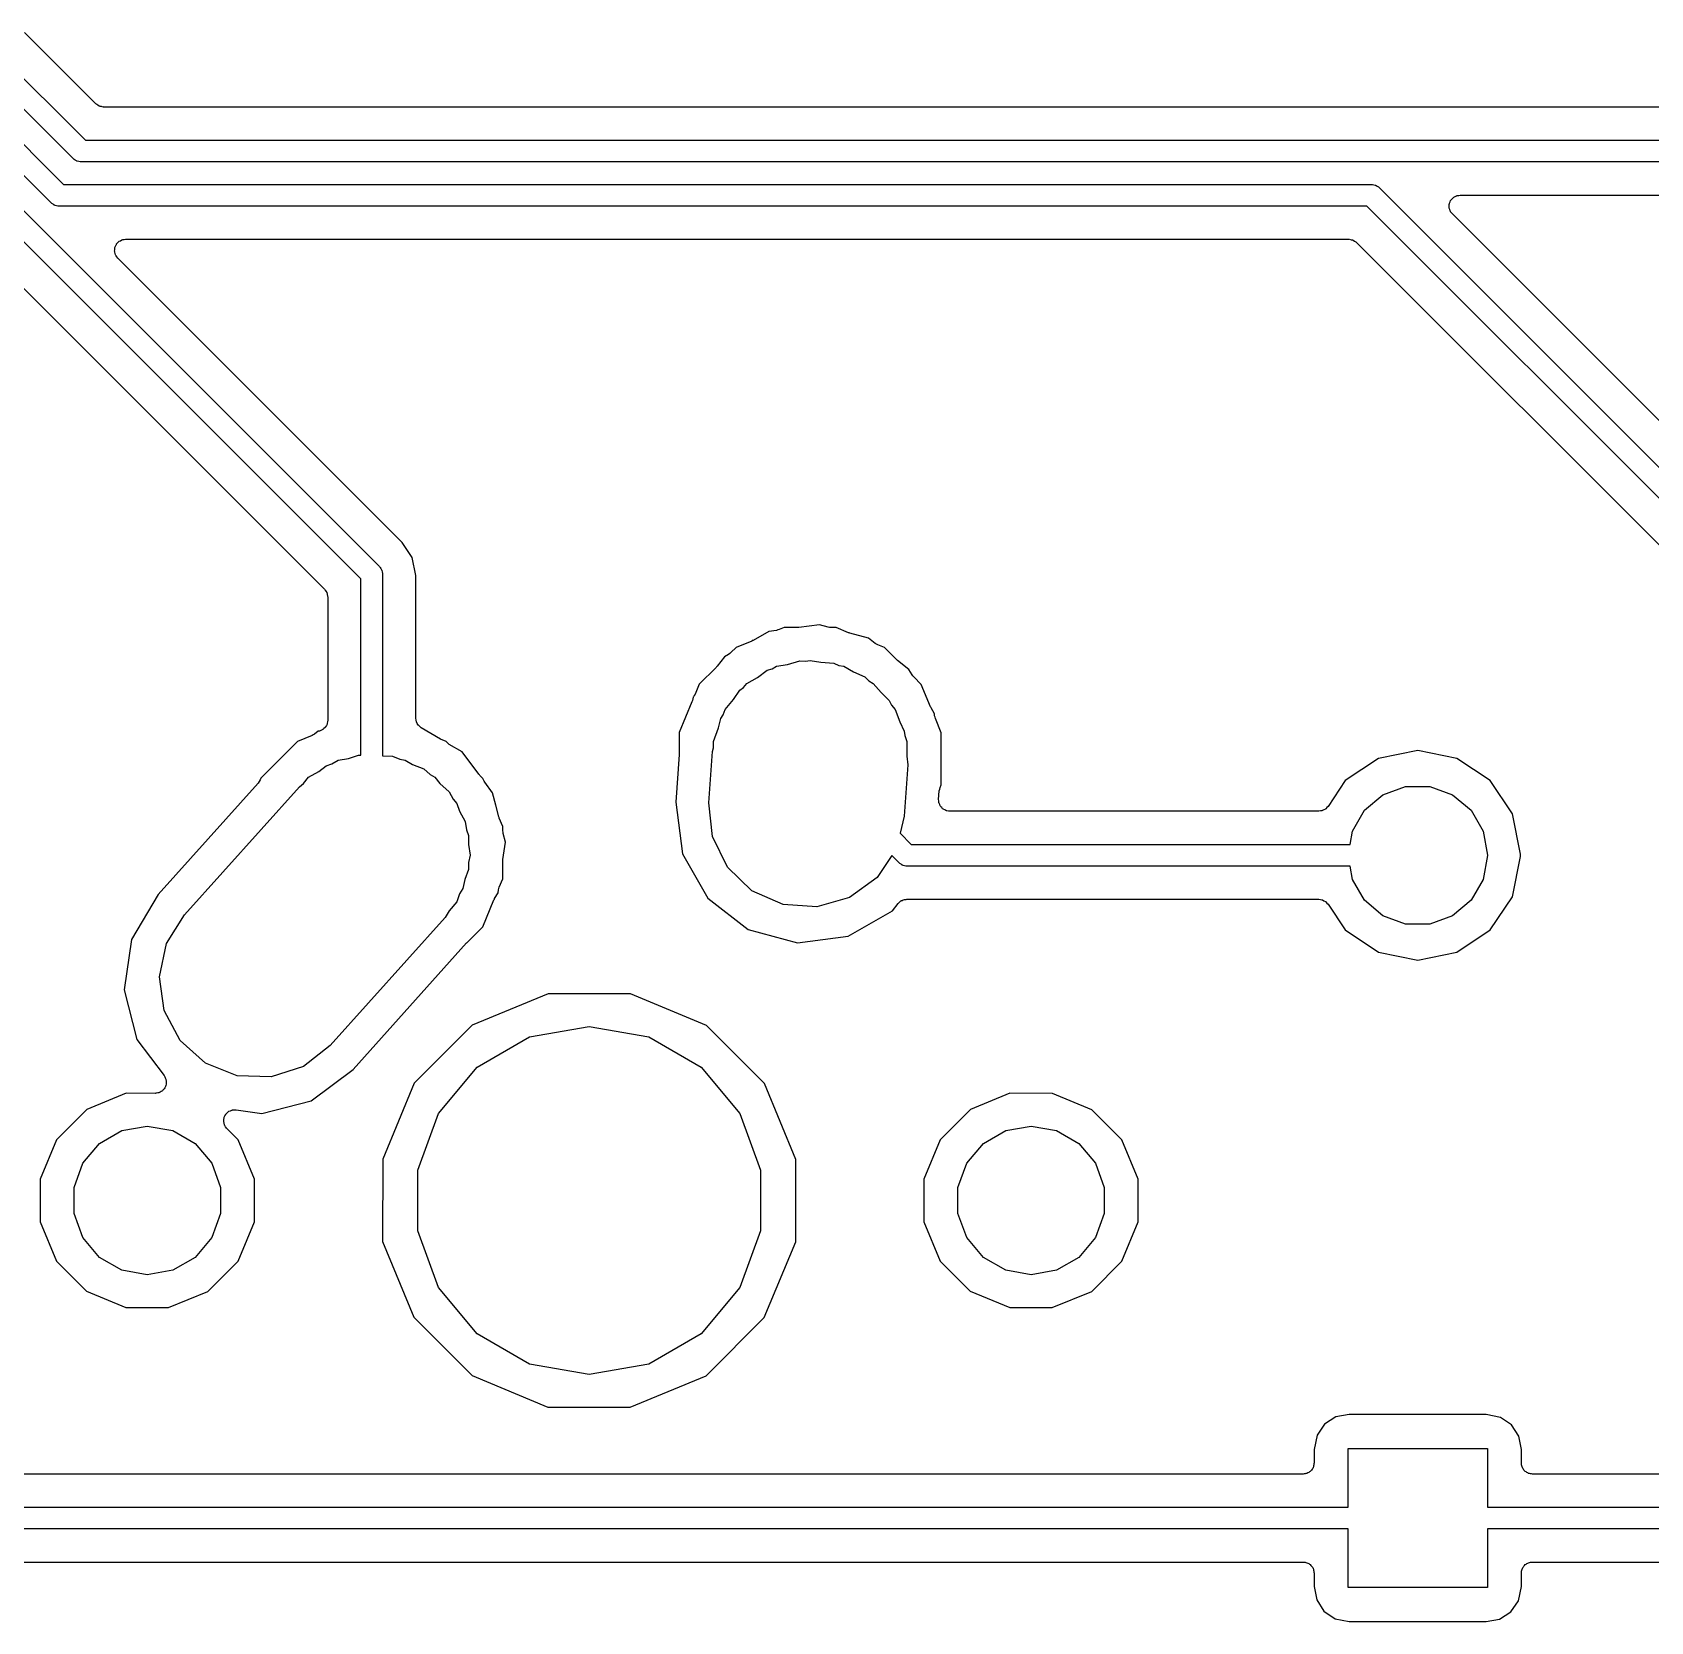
# Model space of a CAD drawing. Extents: x 29 to 257, y -104 to -29.
# Drawn here: x 203.15 to 221.75, y -61.99 to -43.72 of the extents above; entities that cross this region are included whole.
import ezdxf

# ---------------------------------------------------------------- set-up
doc = ezdxf.new("R2010")
doc.units = 0
doc.header["$MEASUREMENT"] = 0
doc.layers.add('BLACK', color=7, linetype='CONTINUOUS')

msp = doc.modelspace()

# ---------------------------------------------------------------- linework, layer by layer
at = {"layer": 'Black'}
for p, q in [((203.88, -44.5418), (203.059, -43.72)), ((202.78, -43.9806), (203.76, -44.96)), ((203.62, -45.1734), (202.64, -44.194)), ((202.526, -44.4886), (203.506, -45.468)), ((203.885, -44.545), (203.88, -44.5418)), ((203.889, -44.5493), (203.885, -44.545)), ((203.903, -44.5576), (203.889, -44.5493)), ((203.917, -44.5671), (203.903, -44.5576)), ((203.922, -44.5685), (203.917, -44.5671)), ((203.927, -44.5713), (203.922, -44.5685)), ((203.943, -44.5742), (203.927, -44.5713)), ((203.959, -44.5785), (203.943, -44.5742)), ((203.965, -44.578), (203.959, -44.5785)), ((203.97, -44.579), (203.965, -44.578)), ((237.072, -44.579), (203.97, -44.579)), ((203.366, -45.6814), (202.386, -44.702)), ((202.272, -44.9966), (207.138, -49.8626)), ((203.76, -44.96), (237.085, -44.96)), ((203.624, -45.1765), (203.62, -45.1734)), ((203.628, -45.1808), (203.624, -45.1765)), ((203.642, -45.1889), (203.628, -45.1808)), ((203.655, -45.1983), (203.642, -45.1889)), ((203.66, -45.1997), (203.655, -45.1983)), ((203.665, -45.2025), (203.66, -45.1997)), ((203.681, -45.2053), (203.665, -45.2025)), ((203.697, -45.2095), (203.681, -45.2053)), ((206.925, -50.0028), (202.132, -45.21)), ((203.703, -45.209), (203.697, -45.2095)), ((203.708, -45.21), (203.703, -45.209)), ((237.033, -45.21), (203.708, -45.21)), ((203.506, -45.468), (218.543, -45.468)), ((218.543, -45.468), (218.548, -45.469)), ((218.548, -45.469), (218.554, -45.4685)), ((218.554, -45.4685), (218.57, -45.4727)), ((218.57, -45.4727), (218.586, -45.4755)), ((218.586, -45.4755), (218.591, -45.4783)), ((218.591, -45.4783), (218.596, -45.4797)), ((218.596, -45.4797), (218.609, -45.4891)), ((218.609, -45.4891), (218.623, -45.4972)), ((218.623, -45.4972), (218.627, -45.5015)), ((218.627, -45.5015), (218.631, -45.5046)), ((218.631, -45.5046), (225.398, -52.2712)), ((202.012, -45.6282), (206.507, -50.1234)), ((203.37, -45.6845), (203.366, -45.6814)), ((203.374, -45.6888), (203.37, -45.6845)), ((203.388, -45.6969), (203.374, -45.6888)), ((203.401, -45.7063), (203.388, -45.6969)), ((203.406, -45.7077), (203.401, -45.7063)), ((203.411, -45.7105), (203.406, -45.7077)), ((203.427, -45.7133), (203.411, -45.7105)), ((203.443, -45.7175), (203.427, -45.7133)), ((203.449, -45.717), (203.443, -45.7175)), ((203.454, -45.718), (203.449, -45.717)), ((218.491, -45.718), (203.454, -45.718)), ((225.22, -52.4465), (218.491, -45.718)), ((219.437, -45.7291), (219.438, -45.7125)), ((219.438, -45.7345), (219.437, -45.7291)), ((219.438, -45.6959), (219.44, -45.6907)), ((219.438, -45.7125), (219.438, -45.6959)), ((219.438, -45.7401), (219.438, -45.7345)), ((219.444, -45.7556), (219.438, -45.7401)), ((219.44, -45.6907), (219.441, -45.6851)), ((219.441, -45.6851), (219.448, -45.6701)), ((219.448, -45.7717), (219.444, -45.7556)), ((219.448, -45.6701), (219.453, -45.6545)), ((219.453, -45.6545), (219.457, -45.6502)), ((219.457, -45.6502), (219.459, -45.6452)), ((219.459, -45.6452), (219.471, -45.6334)), ((219.471, -45.6334), (219.482, -45.6207)), ((219.482, -45.6207), (219.486, -45.6179)), ((219.486, -45.6179), (219.49, -45.614)), ((219.49, -45.614), (219.505, -45.607)), ((219.505, -45.607), (219.52, -45.5987)), ((219.52, -45.5987), (219.525, -45.5977)), ((219.525, -45.5977), (219.53, -45.5953)), ((219.53, -45.5953), (219.547, -45.5939)), ((219.547, -45.5939), (219.563, -45.591)), ((219.563, -45.591), (236.823, -45.591)), ((219.451, -45.7762), (219.448, -45.7717)), ((219.453, -45.7815), (219.451, -45.7762)), ((219.464, -45.7942), (219.453, -45.7815)), ((219.473, -45.8078), (219.464, -45.7942)), ((225.383, -51.7176), (219.473, -45.8078)), ((204.128, -46.1414), (204.139, -46.1287)), ((204.139, -46.1287), (204.143, -46.1259)), ((204.143, -46.1259), (204.147, -46.122)), ((204.147, -46.122), (204.162, -46.115)), ((204.162, -46.115), (204.177, -46.1067)), ((204.177, -46.1067), (204.182, -46.1057)), ((204.182, -46.1057), (204.187, -46.1033)), ((204.187, -46.1033), (204.204, -46.1019)), ((204.204, -46.1019), (204.22, -46.099)), ((204.22, -46.099), (218.281, -46.099)), ((218.281, -46.099), (218.286, -46.1)), ((218.286, -46.1), (218.292, -46.0995)), ((218.292, -46.0995), (218.308, -46.1038)), ((218.308, -46.1038), (218.324, -46.1067)), ((218.324, -46.1067), (218.329, -46.1095)), ((218.329, -46.1095), (218.334, -46.1109)), ((218.334, -46.1109), (218.348, -46.1204)), ((218.348, -46.1204), (218.362, -46.1287)), ((218.362, -46.1287), (218.366, -46.133)), ((218.366, -46.133), (218.371, -46.1362)), ((218.371, -46.1362), (224.61, -52.3756)), ((204.094, -46.2371), (204.095, -46.2205)), ((204.095, -46.2425), (204.094, -46.2371)), ((204.095, -46.2039), (204.097, -46.1987)), ((204.095, -46.2205), (204.095, -46.2039)), ((204.095, -46.2481), (204.095, -46.2425)), ((204.101, -46.2636), (204.095, -46.2481)), ((204.097, -46.1987), (204.098, -46.1931)), ((204.098, -46.1931), (204.105, -46.1781)), ((204.105, -46.2797), (204.101, -46.2636)), ((204.105, -46.1781), (204.11, -46.1625)), ((204.108, -46.2842), (204.105, -46.2797)), ((204.11, -46.2895), (204.108, -46.2842)), ((204.11, -46.1625), (204.114, -46.1582)), ((204.121, -46.3022), (204.11, -46.2895)), ((204.114, -46.1582), (204.116, -46.1532)), ((204.116, -46.1532), (204.128, -46.1414)), ((204.13, -46.3158), (204.121, -46.3022)), ((207.399, -49.5844), (204.13, -46.3158)), ((207.515, -49.7583), (207.399, -49.5844)), ((207.556, -49.9635), (207.515, -49.7583)), ((206.925, -52.0312), (206.925, -50.0028)), ((207.138, -49.8626), (207.142, -49.8671)), ((207.142, -49.8671), (207.146, -49.8707)), ((207.146, -49.8707), (207.154, -49.8848)), ((207.154, -49.8848), (207.163, -49.8982)), ((207.163, -49.8982), (207.165, -49.9035)), ((207.165, -49.9035), (207.167, -49.9082)), ((207.167, -49.9082), (207.17, -49.9243)), ((207.17, -49.9243), (207.175, -49.9401)), ((207.175, -49.9401), (207.174, -49.9456)), ((207.174, -49.9456), (207.175, -49.951)), ((207.175, -49.951), (207.175, -52.0395)), ((207.556, -51.605), (207.556, -49.9635)), ((206.507, -50.1234), (206.51, -50.128)), ((206.51, -50.128), (206.514, -50.1316)), ((206.514, -50.1316), (206.523, -50.1459)), ((206.523, -50.1459), (206.532, -50.1595)), ((206.532, -50.1595), (206.534, -50.1649)), ((206.534, -50.1649), (206.536, -50.1698)), ((206.536, -50.1698), (206.539, -50.1861)), ((206.539, -50.1861), (206.544, -50.2021)), ((206.544, -50.2021), (206.543, -50.2077)), ((206.543, -50.2077), (206.544, -50.2132)), ((206.544, -50.2132), (206.544, -51.6294)), ((211.703, -50.5957), (211.614, -50.607)), ((211.719, -50.5907), (211.703, -50.5957)), ((211.735, -50.5871), (211.719, -50.5907)), ((211.792, -50.5637), (211.735, -50.5871)), ((211.943, -50.5639), (211.792, -50.5637)), ((211.951, -50.5625), (211.943, -50.5639)), ((211.959, -50.5628), (211.951, -50.5625)), ((212.196, -50.5325), (211.959, -50.5628)), ((212.297, -50.5598), (212.196, -50.5325)), ((212.313, -50.5613), (212.297, -50.5598)), ((212.33, -50.5642), (212.313, -50.5613)), ((212.391, -50.5643), (212.33, -50.5642)), ((212.53, -50.6222), (212.391, -50.5643)), ((211.418, -50.7181), (211.238, -50.7925)), ((211.425, -50.7137), (211.418, -50.7181)), ((211.433, -50.7109), (211.425, -50.7137)), ((211.614, -50.607), (211.433, -50.7109)), ((212.538, -50.6239), (212.53, -50.6222)), ((212.546, -50.6274), (212.538, -50.6239)), ((212.762, -50.6862), (212.546, -50.6274)), ((212.839, -50.7455), (212.762, -50.6862)), ((212.854, -50.7533), (212.839, -50.7455)), ((212.868, -50.7623), (212.854, -50.7533)), ((212.944, -50.794), (212.868, -50.7623)), ((211.105, -50.8986), (211.02, -51.0085)), ((211.153, -50.8712), (211.105, -50.8986)), ((211.166, -50.8605), (211.153, -50.8712)), ((211.18, -50.8509), (211.166, -50.8605)), ((211.238, -50.7925), (211.18, -50.8509)), ((211.831, -50.9864), (211.972, -50.9459)), ((211.972, -50.9459), (212.036, -50.9503)), ((212.036, -50.9503), (212.09, -50.9407)), ((212.09, -50.9407), (212.214, -50.9626)), ((212.214, -50.9626), (212.361, -50.9728)), ((212.361, -50.9728), (212.421, -50.999)), ((213.082, -50.932), (212.944, -50.794)), ((213.089, -50.9367), (213.082, -50.932)), ((213.094, -50.9427), (213.089, -50.9367)), ((213.226, -51.0449), (213.094, -50.9427)), ((211.009, -51.0207), (210.814, -51.2158)), ((211.014, -51.014), (211.009, -51.0207)), ((211.02, -51.0085), (211.014, -51.014)), ((211.364, -51.2049), (211.484, -51.1358)), ((211.484, -51.1358), (211.596, -51.0539)), ((211.596, -51.0539), (211.655, -51.0371)), ((211.655, -51.0371), (211.704, -51.0088)), ((211.704, -51.0088), (211.831, -50.9864)), ((212.421, -50.999), (212.476, -51.0088)), ((212.476, -51.0088), (212.588, -51.0734)), ((212.588, -51.0734), (212.719, -51.1313)), ((212.719, -51.1313), (212.764, -51.1747)), ((213.261, -51.1048), (213.226, -51.0449)), ((213.271, -51.1177), (213.261, -51.1048)), ((213.281, -51.1314), (213.271, -51.1177)), ((213.367, -51.218), (213.281, -51.1314)), ((210.758, -51.343), (210.75, -51.3578)), ((210.767, -51.3289), (210.758, -51.343)), ((210.814, -51.2158), (210.767, -51.3289)), ((211.21, -51.3891), (211.28, -51.2839)), ((211.28, -51.2839), (211.325, -51.2512)), ((211.325, -51.2512), (211.364, -51.2049)), ((212.764, -51.1747), (212.816, -51.2049)), ((212.816, -51.2049), (212.905, -51.3107)), ((212.905, -51.3107), (213, -51.4025)), ((213.473, -51.4733), (213.367, -51.218)), ((210.731, -51.4161), (210.584, -51.7691)), ((210.733, -51.4081), (210.731, -51.4161)), ((210.736, -51.4007), (210.733, -51.4081)), ((210.746, -51.3628), (210.736, -51.4007)), ((210.75, -51.3578), (210.746, -51.3628)), ((211.089, -51.5678), (211.112, -51.5054)), ((211.112, -51.5054), (211.21, -51.3891)), ((213, -51.4025), (213.025, -51.4545)), ((213.025, -51.4545), (213.068, -51.5054)), ((213.068, -51.5054), (213.12, -51.648)), ((213.477, -51.4802), (213.473, -51.4733)), ((213.48, -51.4879), (213.477, -51.4802)), ((213.518, -51.554), (213.48, -51.4879)), ((206.514, -51.711), (206.501, -51.7221)), ((206.517, -51.7068), (206.514, -51.711)), ((206.52, -51.7034), (206.517, -51.7068)), ((206.528, -51.6878), (206.52, -51.7034)), ((206.536, -51.6728), (206.528, -51.6878)), ((206.537, -51.668), (206.536, -51.6728)), ((206.539, -51.6636), (206.537, -51.668)), ((206.541, -51.6464), (206.539, -51.6636)), ((206.544, -51.6294), (206.541, -51.6464)), ((207.56, -51.626), (207.556, -51.605)), ((207.563, -51.6471), (207.56, -51.626)), ((207.564, -51.6477), (207.563, -51.6471)), ((207.564, -51.6484), (207.564, -51.6477)), ((207.574, -51.667), (207.564, -51.6484)), ((207.585, -51.6855), (207.574, -51.667)), ((207.585, -51.686), (207.585, -51.6855)), ((207.586, -51.6866), (207.585, -51.686)), ((207.602, -51.7004), (207.586, -51.6866)), ((207.618, -51.7143), (207.602, -51.7004)), ((207.842, -51.8467), (207.618, -51.7143)), ((210.978, -51.8739), (211.035, -51.7156)), ((211.035, -51.7156), (211.062, -51.608)), ((211.062, -51.608), (211.089, -51.5678)), ((213.12, -51.648), (213.171, -51.7535)), ((213.521, -51.5782), (213.518, -51.554)), ((213.526, -51.5942), (213.521, -51.5782)), ((213.53, -51.6105), (213.526, -51.5942)), ((213.596, -51.7718), (213.53, -51.6105)), ((206.198, -51.8725), (205.96, -52.1097)), ((206.364, -51.8041), (206.198, -51.8725)), ((206.377, -51.7955), (206.364, -51.8041)), ((206.391, -51.7883), (206.377, -51.7955)), ((206.435, -51.756), (206.391, -51.7883)), ((206.448, -51.7524), (206.435, -51.756)), ((206.464, -51.7453), (206.448, -51.7524)), ((206.48, -51.7394), (206.464, -51.7453)), ((206.484, -51.7362), (206.48, -51.7394)), ((206.489, -51.7342), (206.484, -51.7362)), ((206.501, -51.7221), (206.489, -51.7342)), ((207.85, -51.8499), (207.842, -51.8467)), ((207.858, -51.8548), (207.85, -51.8499)), ((207.904, -51.874), (207.858, -51.8548)), ((207.917, -51.8864), (207.904, -51.874)), ((207.93, -51.8956), (207.917, -51.8864)), ((207.942, -51.9059), (207.93, -51.8956)), ((210.584, -51.7691), (210.584, -52.0132)), ((210.978, -51.9476), (210.978, -51.8739)), ((213.171, -51.7535), (213.177, -51.8046)), ((213.177, -51.8046), (213.202, -51.8739)), ((213.202, -51.8739), (213.202, -52.0424)), ((213.596, -52.3709), (213.596, -51.7718)), ((206.593, -52.1294), (206.664, -52.0888)), ((206.664, -52.0888), (206.781, -52.0682)), ((206.781, -52.0682), (206.897, -52.0302)), ((206.897, -52.0302), (206.925, -52.0312)), ((207.175, -52.0395), (207.287, -52.0432)), ((207.287, -52.0432), (207.373, -52.0777)), ((207.373, -52.0777), (207.436, -52.0888)), ((207.436, -52.0888), (207.517, -52.1357)), ((208.088, -51.9928), (207.942, -51.9059)), ((208.28, -52.249), (208.088, -51.9928)), ((210.584, -52.0218), (210.546, -52.5715)), ((210.584, -52.0132), (210.583, -52.0174)), ((210.583, -52.0174), (210.584, -52.0218)), ((210.927, -52.578), (210.968, -51.9872)), ((210.968, -51.9872), (210.978, -51.9476)), ((213.202, -52.0424), (213.213, -52.142)), ((218.624, -52.0668), (218.242, -52.3223)), ((219.075, -51.9771), (218.624, -52.0668)), ((219.526, -52.0668), (219.075, -51.9771)), ((219.908, -52.3223), (219.526, -52.0668)), ((205.954, -52.1159), (205.774, -52.2958)), ((205.956, -52.113), (205.954, -52.1159)), ((205.959, -52.1108), (205.956, -52.113)), ((205.96, -52.1097), (205.959, -52.1104)), ((205.959, -52.1104), (205.959, -52.1108)), ((206.324, -52.2849), (206.443, -52.2162)), ((206.443, -52.2162), (206.525, -52.1516)), ((206.525, -52.1516), (206.593, -52.1294)), ((207.517, -52.1357), (207.65, -52.1889)), ((207.65, -52.1889), (207.722, -52.2541)), ((207.722, -52.2541), (207.776, -52.2849)), ((208.287, -52.2551), (208.28, -52.249)), ((208.292, -52.2625), (208.287, -52.2551)), ((208.327, -52.298), (208.292, -52.2625)), ((213.213, -52.142), (213.172, -52.7328)), ((205.743, -52.3515), (204.593, -53.633)), ((204.897, -53.8647), (206.218, -52.3927)), ((205.754, -52.3333), (205.743, -52.3515)), ((205.766, -52.3153), (205.754, -52.3333)), ((205.774, -52.2958), (205.766, -52.3153)), ((206.218, -52.3927), (206.264, -52.3569)), ((206.264, -52.3569), (206.324, -52.2849)), ((207.776, -52.2849), (207.834, -52.3541)), ((207.834, -52.3541), (207.941, -52.4499)), ((207.941, -52.4499), (207.987, -52.5363)), ((208.334, -52.3142), (208.327, -52.298)), ((208.343, -52.3276), (208.334, -52.3142)), ((208.35, -52.3419), (208.343, -52.3276)), ((208.44, -52.4622), (208.35, -52.3419)), ((208.477, -52.6067), (208.44, -52.4622)), ((213.567, -52.5395), (213.574, -52.4405)), ((213.574, -52.4405), (213.579, -52.4205)), ((213.579, -52.4205), (213.583, -52.4005)), ((213.583, -52.4005), (213.596, -52.3709)), ((218.242, -52.3223), (218.044, -52.6188)), ((218.675, -52.4854), (218.936, -52.3903)), ((218.936, -52.3903), (219.214, -52.3903)), ((219.214, -52.3903), (219.475, -52.4854)), ((220.164, -52.7046), (219.908, -52.3223)), ((207.987, -52.5363), (208.028, -52.5854)), ((208.028, -52.5854), (208.06, -52.6734)), ((208.511, -52.7382), (208.477, -52.6067)), ((210.546, -52.5715), (210.622, -53.166)), ((210.969, -52.9665), (210.927, -52.578)), ((213.569, -52.5549), (213.567, -52.5395)), ((213.569, -52.5703), (213.569, -52.5549)), ((213.571, -52.5767), (213.569, -52.5703)), ((213.572, -52.5834), (213.571, -52.5767)), ((213.579, -52.5972), (213.572, -52.5834)), ((213.584, -52.6118), (213.579, -52.5972)), ((213.588, -52.6169), (213.584, -52.6118)), ((213.591, -52.623), (213.588, -52.6169)), ((213.602, -52.6337), (213.591, -52.623)), ((213.612, -52.6455), (213.602, -52.6337)), ((213.618, -52.6489), (213.612, -52.6455)), ((218.016, -52.6476), (218.013, -52.6507)), ((218.02, -52.6455), (218.016, -52.6476)), ((218.031, -52.6318), (218.02, -52.6455)), ((218.044, -52.6188), (218.031, -52.6318)), ((218.462, -52.664), (218.675, -52.4854)), ((219.475, -52.4854), (219.688, -52.664)), ((208.06, -52.6734), (208.125, -52.7945)), ((208.125, -52.7945), (208.138, -52.8873)), ((208.514, -52.7464), (208.511, -52.7382)), ((208.516, -52.7552), (208.514, -52.7464)), ((208.556, -52.8518), (208.516, -52.7552)), ((213.172, -52.7328), (213.124, -52.927)), ((213.623, -52.6536), (213.618, -52.6489)), ((213.637, -52.6599), (213.623, -52.6536)), ((213.65, -52.6676), (213.637, -52.6599)), ((213.657, -52.6688), (213.65, -52.6676)), ((213.663, -52.6715), (213.657, -52.6688)), ((213.679, -52.6726), (213.663, -52.6715)), ((213.694, -52.6752), (213.679, -52.6726)), ((217.938, -52.6752), (213.694, -52.6752)), ((217.956, -52.6721), (217.938, -52.6752)), ((217.973, -52.6702), (217.956, -52.6721)), ((217.977, -52.6683), (217.973, -52.6702)), ((217.981, -52.6676), (217.977, -52.6683)), ((217.997, -52.6586), (217.981, -52.6676)), ((218.013, -52.6507), (217.997, -52.6586)), ((218.323, -52.9046), (218.462, -52.664)), ((219.688, -52.664), (219.827, -52.9046)), ((220.256, -53.1681), (220.164, -52.7046)), ((208.138, -52.8873), (208.162, -52.9539)), ((208.162, -52.9539), (208.162, -53.0576)), ((208.556, -52.9), (208.556, -52.8518)), ((208.559, -52.9157), (208.556, -52.9)), ((208.56, -52.9316), (208.559, -52.9157)), ((208.586, -53.0306), (208.56, -52.9316)), ((211.14, -53.3175), (210.969, -52.9665)), ((213.124, -52.927), (213.253, -53.0562)), ((218.297, -53.0562), (218.323, -52.9046)), ((219.827, -52.9046), (219.875, -53.1782)), ((208.162, -53.0576), (208.18, -53.1813)), ((208.18, -53.1813), (208.162, -53.2649)), ((208.557, -53.2283), (208.586, -53.0306)), ((210.622, -53.166), (210.914, -53.6751)), ((213.028, -53.1853), (212.86, -53.4361)), ((213.113, -53.2696), (213.028, -53.1853)), ((213.253, -53.0562), (218.297, -53.0562)), ((219.875, -53.1843), (219.827, -53.4579)), ((219.875, -53.1782), (219.875, -53.1843)), ((220.164, -53.6579), (220.256, -53.1944)), ((220.256, -53.1944), (220.256, -53.1681)), ((208.162, -53.3461), (208.121, -53.4578)), ((208.162, -53.2649), (208.162, -53.3461)), ((208.556, -53.2462), (208.557, -53.2373)), ((208.556, -53.4509), (208.556, -53.2462)), ((208.557, -53.2373), (208.557, -53.2283)), ((211.421, -53.5887), (211.14, -53.3175)), ((213.117, -53.2728), (213.113, -53.2696)), ((213.121, -53.277), (213.117, -53.2728)), ((213.135, -53.2852), (213.121, -53.277)), ((213.148, -53.2945), (213.135, -53.2852)), ((213.154, -53.296), (213.148, -53.2945)), ((213.158, -53.2987), (213.154, -53.296)), ((213.175, -53.3015), (213.158, -53.2987)), ((213.19, -53.3058), (213.175, -53.3015)), ((213.196, -53.3053), (213.19, -53.3058)), ((213.201, -53.3062), (213.196, -53.3053)), ((218.297, -53.3062), (213.201, -53.3062)), ((218.323, -53.4579), (218.297, -53.3062)), ((208.099, -53.5636), (208.06, -53.6264)), ((208.121, -53.4578), (208.099, -53.5636)), ((208.502, -53.6113), (208.507, -53.5786)), ((208.507, -53.5786), (208.512, -53.5634)), ((208.512, -53.5634), (208.515, -53.5479)), ((208.515, -53.5479), (208.556, -53.4509)), ((212.86, -53.4361), (212.544, -53.6661)), ((218.462, -53.6985), (218.323, -53.4579)), ((219.827, -53.4579), (219.688, -53.6985)), ((204.593, -53.633), (204.288, -54.1487)), ((208.028, -53.7146), (207.94, -53.82)), ((208.06, -53.6264), (208.028, -53.7146)), ((208.326, -54.0042), (208.455, -53.6941)), ((208.455, -53.6941), (208.46, -53.6865)), ((208.46, -53.6865), (208.463, -53.6781)), ((208.463, -53.6781), (208.502, -53.6113)), ((210.914, -53.6751), (211.378, -54.0338)), ((211.779, -53.7472), (211.421, -53.5887)), ((212.168, -53.7741), (211.779, -53.7472)), ((212.544, -53.6661), (212.168, -53.7741)), ((213.035, -53.8214), (213.1, -53.7365)), ((213.1, -53.7365), (213.102, -53.7351)), ((213.102, -53.7349), (213.104, -53.7336)), ((213.102, -53.7351), (213.102, -53.7349)), ((213.104, -53.7336), (213.105, -53.7305)), ((213.105, -53.7305), (213.114, -53.7234)), ((213.114, -53.7234), (213.12, -53.717)), ((213.12, -53.717), (213.126, -53.7133)), ((213.126, -53.7133), (213.133, -53.7068)), ((213.133, -53.7068), (213.135, -53.7061)), ((213.135, -53.7057), (213.137, -53.705)), ((213.135, -53.7061), (213.135, -53.7057)), ((213.137, -53.705), (213.14, -53.7029)), ((213.14, -53.7029), (213.15, -53.6994)), ((213.15, -53.6994), (213.158, -53.6949)), ((213.158, -53.6949), (213.165, -53.6936)), ((213.165, -53.6936), (213.174, -53.6901)), ((213.174, -53.6901), (213.176, -53.69)), ((213.176, -53.69), (213.176, -53.6897)), ((213.176, -53.6897), (213.176, -53.6897)), ((213.176, -53.6897), (213.179, -53.6897)), ((213.179, -53.6897), (213.182, -53.6887)), ((213.182, -53.6887), (213.192, -53.6889)), ((213.192, -53.6889), (213.201, -53.6872)), ((213.201, -53.6872), (217.938, -53.6872)), ((217.938, -53.6872), (217.956, -53.6904)), ((217.956, -53.6904), (217.973, -53.6923)), ((217.973, -53.6923), (217.977, -53.6942)), ((217.977, -53.6942), (217.981, -53.6949)), ((217.981, -53.6949), (217.997, -53.7039)), ((217.997, -53.7039), (218.013, -53.7118)), ((218.013, -53.7118), (218.016, -53.7149)), ((218.016, -53.7149), (218.02, -53.717)), ((218.02, -53.717), (218.031, -53.7307)), ((218.031, -53.7307), (218.044, -53.7437)), ((218.044, -53.7437), (218.242, -54.0402)), ((218.675, -53.8771), (218.462, -53.6985)), ((219.688, -53.6985), (219.475, -53.8771)), ((219.908, -54.0402), (220.164, -53.6579)), ((204.691, -54.1964), (204.897, -53.8647)), ((207.893, -53.8953), (206.572, -55.3673)), ((207.94, -53.82), (207.893, -53.8953)), ((212.526, -54.113), (213.035, -53.8214)), ((218.936, -53.9722), (218.675, -53.8771)), ((219.475, -53.8771), (219.214, -53.9722)), ((208.146, -54.1841), (208.326, -54.0042)), ((211.378, -54.0338), (211.944, -54.1875)), ((211.944, -54.1875), (212.526, -54.113)), ((218.242, -54.0402), (218.624, -54.2957)), ((219.214, -53.9722), (218.936, -53.9722)), ((219.526, -54.2957), (219.908, -54.0402)), ((204.288, -54.1487), (204.204, -54.7294)), ((204.61, -54.5787), (204.691, -54.1964)), ((206.835, -55.6446), (208.141, -54.1892)), ((208.141, -54.1892), (208.144, -54.187)), ((208.144, -54.187), (208.146, -54.1841)), ((218.624, -54.2957), (219.075, -54.3854)), ((219.075, -54.3854), (219.526, -54.2957)), ((204.665, -54.9655), (204.61, -54.5787)), ((204.204, -54.7294), (204.35, -55.2978)), ((209.08, -54.7747), (208.206, -55.1355)), ((210.024, -54.7755), (209.08, -54.7747)), ((210.897, -55.1378), (210.024, -54.7755)), ((204.849, -55.3101), (204.665, -54.9655)), ((208.206, -55.1355), (207.538, -55.803)), ((208.865, -55.2692), (209.55, -55.1485)), ((209.55, -55.1485), (210.235, -55.2692)), ((211.565, -55.8065), (210.897, -55.1378)), ((204.35, -55.2978), (204.663, -55.715)), ((205.14, -55.5711), (204.849, -55.3101)), ((206.572, -55.3673), (206.265, -55.6084)), ((208.263, -55.6167), (208.865, -55.2692)), ((210.235, -55.2692), (210.837, -55.6167)), ((205.503, -55.7168), (205.14, -55.5711)), ((206.265, -55.6084), (205.893, -55.7298)), ((207.817, -56.1492), (208.263, -55.6167)), ((210.837, -55.6167), (211.283, -56.1492)), ((204.663, -55.715), (204.666, -55.7219)), ((204.666, -55.7219), (204.671, -55.7278)), ((204.671, -55.7278), (204.676, -55.7414)), ((204.676, -55.7414), (204.683, -55.7544)), ((204.683, -55.7544), (204.683, -55.762)), ((204.683, -55.762), (204.686, -55.7692)), ((204.686, -55.7692), (204.686, -55.7837)), ((204.686, -55.7837), (204.688, -55.7982)), ((204.688, -55.7982), (204.686, -55.8057)), ((204.686, -55.8057), (204.686, -55.8133)), ((205.893, -55.7298), (205.503, -55.7168)), ((206.355, -56.004), (206.835, -55.6446)), ((207.538, -55.803), (207.176, -56.6755)), ((211.925, -56.6797), (211.565, -55.8065)), ((204.226, -55.9179), (203.773, -56.105)), ((204.561, -55.9182), (204.226, -55.9179)), ((204.568, -55.9168), (204.561, -55.9182)), ((204.576, -55.9173), (204.568, -55.9168)), ((204.59, -55.9131), (204.576, -55.9173)), ((204.604, -55.9106), (204.59, -55.9131)), ((204.611, -55.9067), (204.604, -55.9106)), ((204.618, -55.9045), (204.611, -55.9067)), ((204.63, -55.8958), (204.618, -55.9045)), ((204.643, -55.8885), (204.63, -55.8958)), ((204.647, -55.8827), (204.643, -55.8885)), ((204.654, -55.878), (204.647, -55.8827)), ((204.662, -55.8659), (204.654, -55.878)), ((204.671, -55.8548), (204.662, -55.8659)), ((204.674, -55.8476), (204.671, -55.8548)), ((204.678, -55.8411), (204.674, -55.8476)), ((204.681, -55.827), (204.678, -55.8411)), ((204.686, -55.8133), (204.681, -55.827)), ((214.386, -55.9179), (213.933, -56.105)), ((214.876, -55.9183), (214.386, -55.9179)), ((215.329, -56.1063), (214.876, -55.9183)), ((203.773, -56.105), (203.426, -56.4513)), ((205.354, -56.1934), (205.363, -56.177)), ((205.363, -56.177), (205.371, -56.16)), ((205.371, -56.16), (205.373, -56.1576)), ((205.373, -56.1576), (205.375, -56.1545)), ((205.375, -56.1545), (205.389, -56.1421)), ((205.389, -56.1421), (205.402, -56.1289)), ((205.402, -56.1289), (205.405, -56.1274)), ((205.405, -56.1274), (205.408, -56.1251)), ((205.408, -56.1251), (205.425, -56.1181)), ((205.425, -56.1181), (205.442, -56.1103)), ((205.442, -56.1103), (205.445, -56.11)), ((205.445, -56.11), (205.449, -56.1087)), ((205.449, -56.1087), (205.467, -56.1081)), ((205.467, -56.1081), (205.486, -56.1065)), ((205.486, -56.1065), (205.489, -56.1074)), ((205.489, -56.1074), (205.493, -56.1073)), ((205.493, -56.1073), (205.787, -56.1494)), ((205.787, -56.1494), (206.355, -56.004)), ((207.579, -56.8024), (207.817, -56.1492)), ((211.283, -56.1492), (211.521, -56.8024)), ((213.933, -56.105), (213.586, -56.4513)), ((215.675, -56.4531), (215.329, -56.1063)), ((203.921, -56.4957), (204.178, -56.3474)), ((204.178, -56.3474), (204.47, -56.2958)), ((204.47, -56.2958), (204.762, -56.3474)), ((204.762, -56.3474), (205.019, -56.4957)), ((205.348, -56.2371), (205.35, -56.2186)), ((205.348, -56.2405), (205.348, -56.2371)), ((205.348, -56.2439), (205.348, -56.2405)), ((205.353, -56.262), (205.348, -56.2439)), ((205.35, -56.2186), (205.352, -56.2)), ((205.352, -56.2), (205.354, -56.1969)), ((205.357, -56.2802), (205.353, -56.262)), ((205.354, -56.1969), (205.354, -56.1934)), ((205.359, -56.2832), (205.357, -56.2802)), ((205.36, -56.2865), (205.359, -56.2832)), ((205.37, -56.3019), (205.36, -56.2865)), ((205.38, -56.3177), (205.37, -56.3019)), ((205.383, -56.3199), (205.38, -56.3177)), ((205.385, -56.3227), (205.383, -56.3199)), ((205.515, -56.4531), (205.385, -56.3227)), ((214.081, -56.4957), (214.338, -56.3474)), ((214.338, -56.3474), (214.63, -56.2958)), ((214.63, -56.2958), (214.922, -56.3474)), ((214.922, -56.3474), (215.179, -56.4957)), ((203.426, -56.4513), (203.238, -56.9039)), ((203.73, -56.7229), (203.921, -56.4957)), ((205.019, -56.4957), (205.21, -56.7229)), ((205.702, -56.906), (205.515, -56.4531)), ((213.586, -56.4513), (213.398, -56.9039)), ((213.89, -56.7229), (214.081, -56.4957)), ((215.179, -56.4957), (215.37, -56.7229)), ((215.862, -56.906), (215.675, -56.4531)), ((203.629, -57.0017), (203.73, -56.7229)), ((205.21, -56.7229), (205.311, -57.0017)), ((207.176, -56.6755), (207.175, -57.6203)), ((211.925, -57.419), (211.925, -56.6797)), ((213.789, -57.0017), (213.89, -56.7229)), ((215.37, -56.7229), (215.471, -57.0017)), ((203.238, -56.9039), (203.238, -57.394)), ((205.702, -57.3961), (205.702, -56.906)), ((207.579, -57.4976), (207.579, -56.8024)), ((211.521, -56.8024), (211.521, -57.4976)), ((213.398, -56.9039), (213.398, -57.394)), ((215.862, -57.3961), (215.862, -56.906)), ((203.629, -57.2983), (203.629, -57.0017)), ((205.311, -57.0017), (205.311, -57.2983)), ((213.789, -57.2983), (213.789, -57.0017)), ((215.471, -57.0017), (215.471, -57.2983)), ((203.73, -57.5771), (203.629, -57.2983)), ((205.311, -57.2983), (205.21, -57.5771)), ((213.89, -57.5771), (213.789, -57.2983)), ((215.471, -57.2983), (215.37, -57.5771)), ((203.238, -57.394), (203.425, -57.8469)), ((205.618, -57.5968), (205.702, -57.3961)), ((211.924, -57.6245), (211.925, -57.419)), ((213.398, -57.394), (213.585, -57.8469)), ((215.674, -57.8487), (215.862, -57.3961)), ((203.921, -57.8043), (203.73, -57.5771)), ((205.21, -57.5771), (205.019, -57.8043)), ((205.514, -57.8487), (205.618, -57.5968)), ((207.175, -57.6203), (207.535, -58.4935)), ((207.817, -58.1508), (207.579, -57.4976)), ((211.521, -57.4976), (211.283, -58.1508)), ((211.562, -58.497), (211.924, -57.6245)), ((214.081, -57.8043), (213.89, -57.5771)), ((215.37, -57.5771), (215.179, -57.8043)), ((203.425, -57.8469), (203.771, -58.1937)), ((204.178, -57.9526), (203.921, -57.8043)), ((205.019, -57.8043), (204.762, -57.9526)), ((205.167, -58.195), (205.514, -57.8487)), ((213.585, -57.8469), (213.931, -58.1937)), ((214.338, -57.9526), (214.081, -57.8043)), ((215.179, -57.8043), (214.922, -57.9526)), ((215.327, -58.195), (215.674, -57.8487)), ((204.47, -58.0041), (204.178, -57.9526)), ((204.762, -57.9526), (204.47, -58.0041)), ((214.63, -58.0041), (214.338, -57.9526)), ((214.922, -57.9526), (214.63, -58.0041)), ((203.771, -58.1937), (204.224, -58.3817)), ((204.714, -58.3821), (205.167, -58.195)), ((208.263, -58.6832), (207.817, -58.1508)), ((211.283, -58.1508), (210.837, -58.6832)), ((213.931, -58.1937), (214.384, -58.3817)), ((214.874, -58.3821), (215.327, -58.195)), ((204.224, -58.3817), (204.714, -58.3821)), ((214.384, -58.3817), (214.874, -58.3821)), ((207.535, -58.4935), (208.203, -59.1622)), ((210.894, -59.1645), (211.562, -58.497)), ((208.865, -59.0308), (208.263, -58.6832)), ((210.837, -58.6832), (210.235, -59.0308)), ((209.55, -59.1515), (208.865, -59.0308)), ((210.235, -59.0308), (209.55, -59.1515)), ((208.203, -59.1622), (209.076, -59.5245)), ((210.02, -59.5253), (210.894, -59.1645)), ((209.076, -59.5245), (210.02, -59.5253)), ((218.135, -59.6389), (218.004, -59.7229)), ((218.287, -59.6103), (218.135, -59.6389)), ((219.862, -59.6103), (218.287, -59.6103)), ((220.026, -59.6435), (219.862, -59.6103)), ((220.153, -59.7304), (220.026, -59.6435)), ((217.917, -59.8502), (217.884, -60.014)), ((218.004, -59.7229), (217.917, -59.8502)), ((220.237, -59.8609), (220.153, -59.7304)), ((220.266, -60.0131), (220.237, -59.8609)), ((217.884, -60.014), (217.884, -60.1683)), ((218.275, -60.6762), (218.275, -60.0012)), ((218.275, -60.0012), (219.875, -60.0012)), ((219.875, -60.0012), (219.875, -60.6762)), ((220.266, -60.1683), (220.266, -60.0131)), ((217.829, -60.2711), (217.821, -60.2782)), ((217.839, -60.2655), (217.829, -60.2711)), ((217.846, -60.257), (217.839, -60.2655)), ((217.854, -60.2499), (217.846, -60.257)), ((217.86, -60.2403), (217.854, -60.2499)), ((217.867, -60.2317), (217.86, -60.2403)), ((217.871, -60.2213), (217.867, -60.2317)), ((217.876, -60.2117), (217.871, -60.2213)), ((217.878, -60.2007), (217.876, -60.2117)), ((217.882, -60.1903), (217.878, -60.2007)), ((217.884, -60.1683), (217.882, -60.1792)), ((217.882, -60.1792), (217.882, -60.1903)), ((220.268, -60.1792), (220.266, -60.1683)), ((220.268, -60.1903), (220.268, -60.1792)), ((220.272, -60.2007), (220.268, -60.1903)), ((220.274, -60.2117), (220.272, -60.2007)), ((220.279, -60.2213), (220.274, -60.2117)), ((220.283, -60.2317), (220.279, -60.2213)), ((220.29, -60.2403), (220.283, -60.2317)), ((220.296, -60.2499), (220.29, -60.2403)), ((220.304, -60.257), (220.296, -60.2499)), ((220.311, -60.2655), (220.304, -60.257)), ((220.321, -60.2711), (220.311, -60.2655)), ((220.329, -60.2782), (220.321, -60.2711)), ((217.757, -60.2952), (201.343, -60.2952)), ((217.768, -60.2933), (217.757, -60.2952)), ((217.779, -60.2933), (217.768, -60.2933)), ((217.79, -60.2895), (217.779, -60.2933)), ((217.8, -60.2876), (217.79, -60.2895)), ((217.81, -60.282), (217.8, -60.2876)), ((217.821, -60.2782), (217.81, -60.282)), ((220.34, -60.282), (220.329, -60.2782)), ((220.35, -60.2876), (220.34, -60.282)), ((220.36, -60.2895), (220.35, -60.2876)), ((220.371, -60.2933), (220.36, -60.2895)), ((220.382, -60.2933), (220.371, -60.2933)), ((220.393, -60.2952), (220.382, -60.2933)), ((236.807, -60.2952), (220.393, -60.2952)), ((201.075, -60.6762), (218.275, -60.6762)), ((219.875, -60.6762), (220.125, -60.6762)), ((220.125, -60.6762), (237.325, -60.6762)), ((218.275, -60.9262), (201.075, -60.9262)), ((218.275, -61.6013), (218.275, -60.9262)), ((220.125, -60.9262), (219.875, -60.9262)), ((219.875, -60.9262), (219.875, -61.6013)), ((237.325, -60.9262), (220.125, -60.9262)), ((201.343, -61.3072), (217.757, -61.3072)), ((217.757, -61.3072), (217.768, -61.3092)), ((217.768, -61.3092), (217.779, -61.3092)), ((217.779, -61.3092), (217.79, -61.313)), ((217.79, -61.313), (217.8, -61.3149)), ((217.8, -61.3149), (217.81, -61.3205)), ((217.81, -61.3205), (217.821, -61.3243)), ((217.821, -61.3243), (217.829, -61.3314)), ((217.829, -61.3314), (217.839, -61.337)), ((217.839, -61.337), (217.846, -61.3455)), ((217.846, -61.3455), (217.854, -61.3526)), ((217.854, -61.3526), (217.86, -61.3622)), ((217.86, -61.3622), (217.867, -61.3707)), ((217.867, -61.3707), (217.871, -61.3812)), ((217.871, -61.3812), (217.876, -61.3908)), ((217.876, -61.3908), (217.878, -61.4018)), ((220.272, -61.4018), (220.274, -61.3908)), ((220.274, -61.3908), (220.279, -61.3812)), ((220.279, -61.3812), (220.283, -61.3707)), ((220.283, -61.3707), (220.29, -61.3622)), ((220.29, -61.3622), (220.296, -61.3526)), ((220.296, -61.3526), (220.304, -61.3455)), ((220.304, -61.3455), (220.311, -61.337)), ((220.311, -61.337), (220.321, -61.3314)), ((220.321, -61.3314), (220.329, -61.3243)), ((220.329, -61.3243), (220.34, -61.3205)), ((220.34, -61.3205), (220.35, -61.3149)), ((220.35, -61.3149), (220.36, -61.313)), ((220.36, -61.313), (220.371, -61.3092)), ((220.371, -61.3092), (220.382, -61.3092)), ((220.382, -61.3092), (220.393, -61.3072)), ((220.393, -61.3072), (236.807, -61.3072)), ((217.878, -61.4018), (217.882, -61.4122)), ((217.882, -61.4122), (217.882, -61.4233)), ((217.882, -61.4233), (217.884, -61.4342)), ((217.884, -61.4342), (217.884, -61.5894)), ((220.266, -61.4342), (220.268, -61.4233)), ((220.266, -61.5885), (220.266, -61.4342)), ((220.268, -61.4122), (220.272, -61.4018)), ((220.268, -61.4233), (220.268, -61.4122)), ((217.884, -61.5894), (217.913, -61.7416)), ((217.913, -61.7416), (217.997, -61.8721)), ((219.875, -61.6013), (218.275, -61.6013)), ((220.146, -61.8796), (220.233, -61.7523)), ((220.233, -61.7523), (220.266, -61.5885)), ((217.997, -61.8721), (218.124, -61.959)), ((220.015, -61.9636), (220.146, -61.8796)), ((218.124, -61.959), (218.288, -61.9922)), ((218.288, -61.9922), (219.863, -61.9922)), ((219.863, -61.9922), (220.015, -61.9636))]:
    msp.add_line(p, q, dxfattribs=at)

doc.saveas('drawing.dxf')
